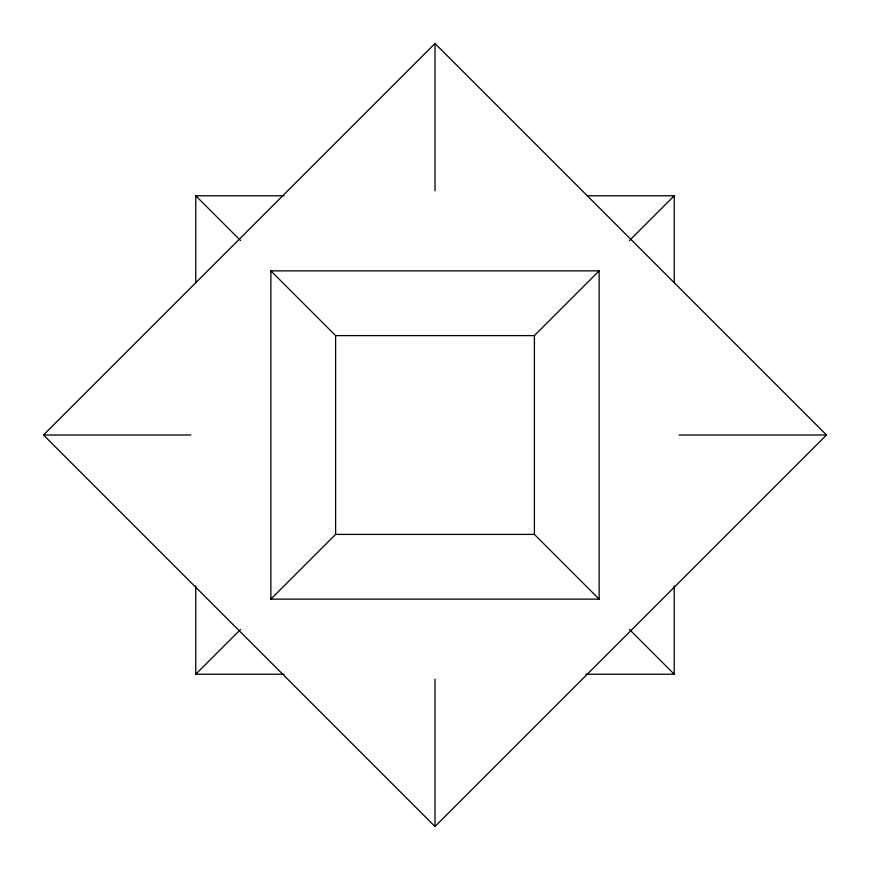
<?xml version="1.0" encoding="UTF-8"?>
<svg xmlns="http://www.w3.org/2000/svg" width="870" height="870" viewBox="0 0 870 870"><rect width="100%" height="100%" fill="white"/><g stroke="black" fill="none" stroke-linecap="round" stroke-linejoin="round"><path stroke-width="1.3" d="M284.12 674.228L195.772 674.228L195.772 585.88M195.772 282.761L195.772 195.772L284.12 195.772M270.864 599.136L270.864 270.864L599.136 270.864L599.136 599.136L270.864 599.136L335.603 534.397L335.603 335.603L270.864 270.864M435 826.5L826.5 435L435 43.5L43.5 435L435 826.5L435 679.144M435 190.856L435 43.5M585.88 674.228L674.228 674.228L674.228 585.88M674.228 282.761L674.228 195.772L587.239 195.772M195.772 674.228L240.533 629.467M599.136 599.136L534.397 534.397L534.397 335.603L599.136 270.864M629.467 240.533L674.228 195.772M335.603 335.603L534.397 335.603M43.5 435L190.856 435M679.144 435L826.5 435M335.603 534.397L534.397 534.397M195.772 195.772L240.533 240.533M629.467 629.467L674.228 674.228"/></g></svg>
